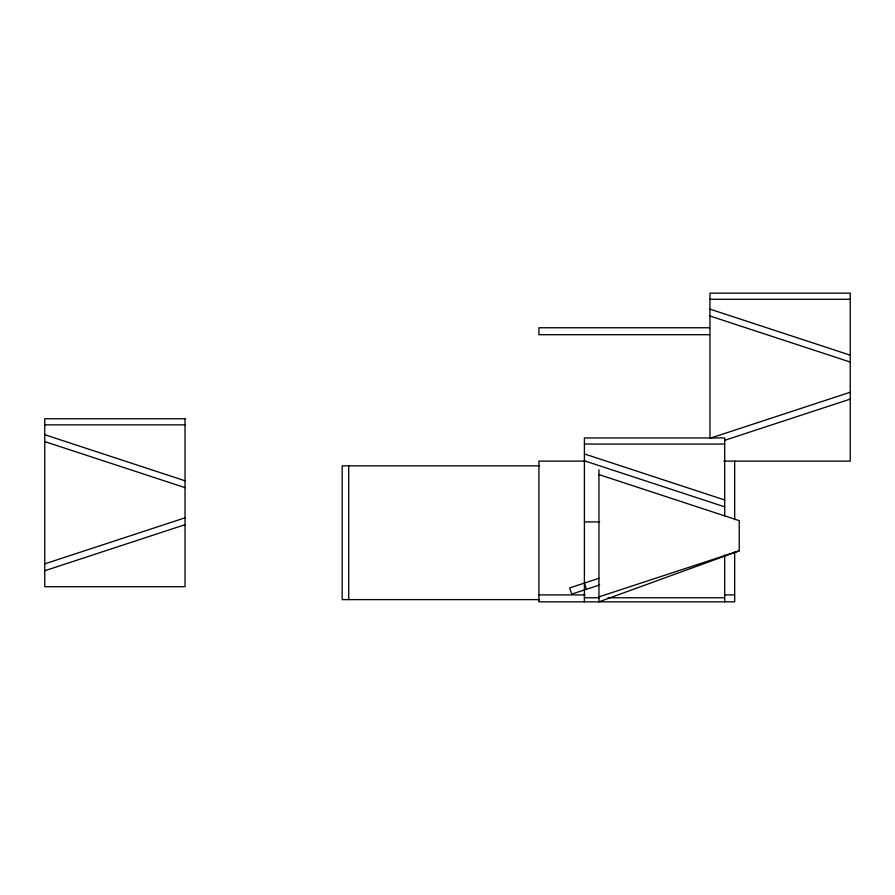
<?xml version="1.0" encoding="UTF-8"?>
<svg xmlns="http://www.w3.org/2000/svg" width="895" height="895" viewBox="0 0 895 895"><rect width="100%" height="100%" fill="white"/><g stroke="black" fill="none" stroke-linecap="round" stroke-linejoin="round"><path stroke-width="1.34" d="M598.945 474.585L739.225 520.644L739.225 550.828L598.945 601.843L598.945 469.696M44.75 563.872L185.03 517.825M44.75 570.741L185.03 524.694M850.25 392.234L709.97 438.293L709.97 293.157L850.25 293.157L850.25 461.126L723.865 461.126M724.525 440.374L850.25 399.103M598.956 578.304L569.679 587.914L571.715 594.112L599.672 584.938M598.945 596.875L739.225 550.828M709.97 299.277L850.25 299.277M709.511 327.76L538.913 327.76L538.913 334.696L709.511 334.696M44.75 424.868L185.03 424.868M584.401 444.065L724.681 444.065M585.062 461.126L538.913 461.126L538.913 601.843L734.683 601.843L734.683 551.712M539.595 465.836L342.192 465.836L342.192 599.616L539.595 599.616M584.401 521.93L599.672 521.93M538.913 594.906L585.062 594.906M724.894 594.906L734.683 594.906M584.401 597.759L599.672 597.759M608.007 597.759L724.681 597.759M709.97 309.133L850.25 355.181M709.97 316.002L850.25 362.05M584.401 453.922L724.681 499.981M584.401 460.791L724.681 506.839M44.75 434.713L185.03 480.772M44.75 441.582L185.03 487.641M584.401 583.081L586.438 589.279M734.683 461.126L734.683 519.659M724.681 516.449L724.681 437.946L584.401 437.946L584.401 601.843M724.681 554.956L724.681 601.843M348.714 465.836L348.714 599.616M185.03 418.748L44.75 418.748L44.75 586.717L185.03 586.717L185.03 418.748"/></g></svg>
